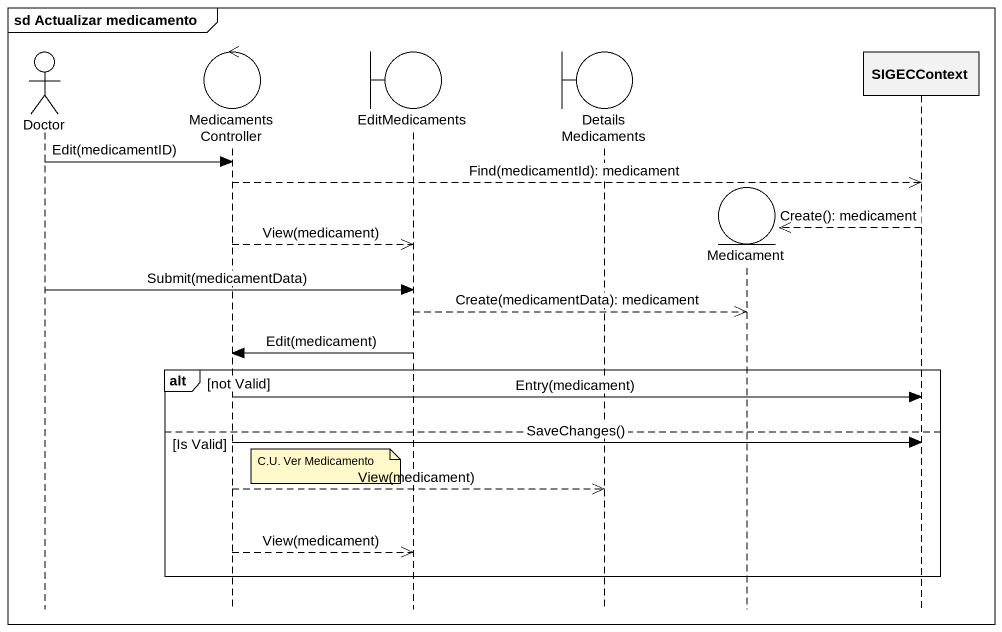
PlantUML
@startuml
mainframe sd Actualizar medicamento
hide footbox
actor Doctor
control MedicamentsController
boundary EditMedicaments
boundary DetailsMedicaments
entity Medicament
participant SIGECContext

Doctor -> MedicamentsController : Edit(medicamentID)
MedicamentsController -->> SIGECContext : Find(medicamentId): medicament
SIGECContext -->> Medicament ** : Create(): medicament
MedicamentsController -->> EditMedicaments : View(medicament)
Doctor -> EditMedicaments : Submit(medicamentData)
EditMedicaments -->> Medicament : Create(medicamentData): medicament
EditMedicaments -> MedicamentsController : Edit(medicament)
alt not Valid
  MedicamentsController -> SIGECContext : Entry(medicament)
else Is Valid
  MedicamentsController -> SIGECContext : SaveChanges()
  note left of EditMedicaments : C.U. Ver Medicamento
  MedicamentsController -->> DetailsMedicaments : View(medicament)
  MedicamentsController -->> EditMedicaments : View(medicament)
end
@enduml
